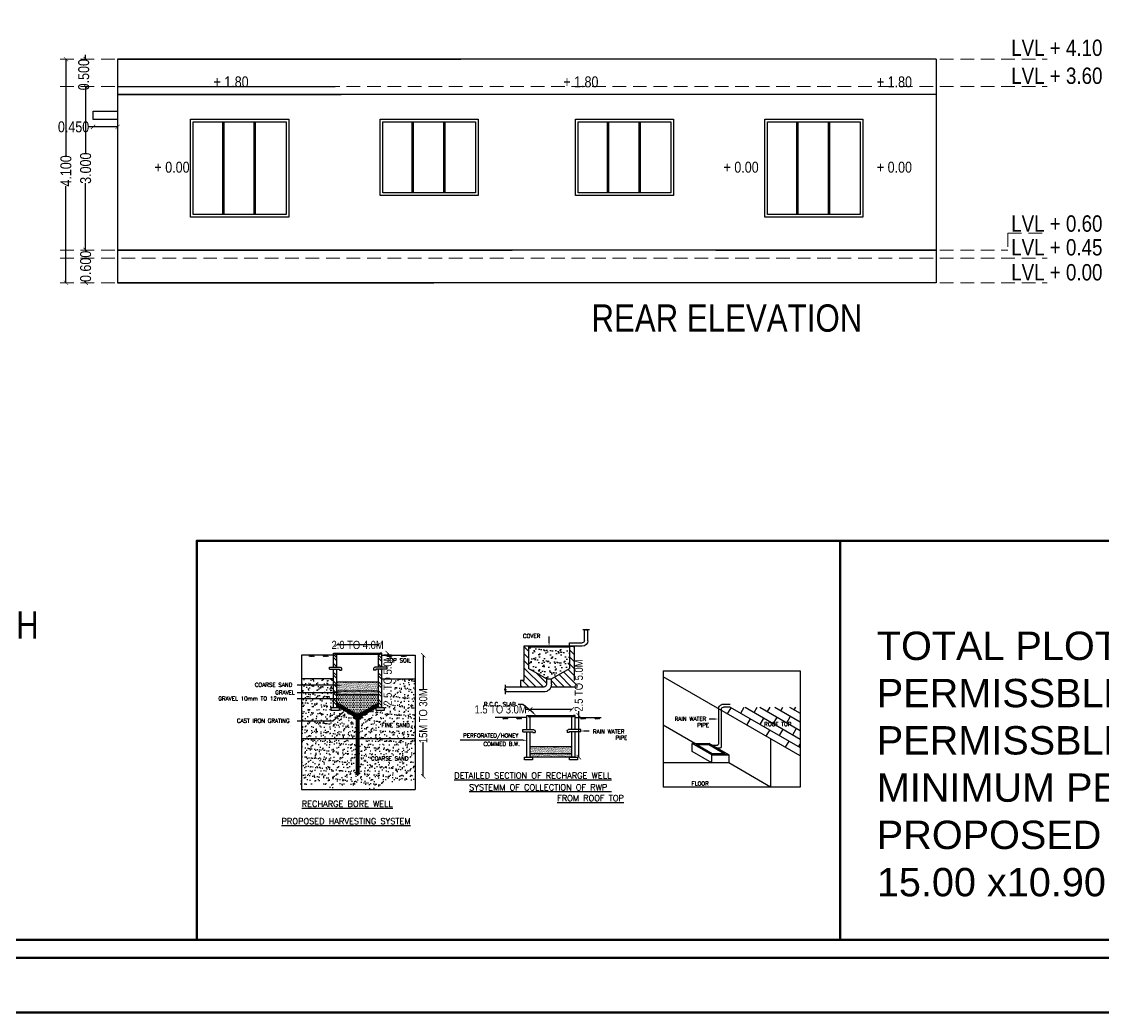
# Model space of a CAD drawing. Header units: metres. Extents: x 0 to 74, y 0 to 58.2.
# Drawn here: x 27.7 to 47.52, y 0 to 18.16 of the extents above; entities that cross this region are included whole.
import ezdxf

# ---------------------------------------------------------------- set-up
doc = ezdxf.new("R2010")
doc.units = ezdxf.units.M
doc.header["$MEASUREMENT"] = 0
doc.linetypes.add('DASHED2', pattern=[0.375, 0.25, -0.125])
doc.layers.get('0').update_dxf_attribs({"lineweight": 30})
doc.layers.add('AP_MARKING', color=7, linetype='Continuous', plot=False)
for name, color, linetype, lineweight in [('AREA', 7, 'Continuous', 25), ('AUTOPLAN', 6, 'Continuous', 25), ('BUILDING', 7, 'Continuous', 53), ('FLOOR-GROUND', 7, 'Continuous', 50), ('STAIR', 7, 'Continuous', 70), ('WALL', 7, 'Continuous', 13)]:
    doc.layers.add(name, color=color, linetype=linetype, lineweight=lineweight)
doc.styles.add('2MM', font='romans.shx', dxfattribs={"height": 576})
doc.styles.add('3MM', font='romans.shx', dxfattribs={"height": 864})
doc.styles.add('NOTES', font='arial.ttf')
doc.styles.get("Standard").update_dxf_attribs({"font": 'ARIALN.TTF'})
doc.dimstyles.get("Standard").update_dxf_attribs({"dimtxt": 0.18, "dimasz": 0.18, "dimexe": 0.18, "dimexo": 0.0625, "dimgap": 0.09, "dimtad": 0, "dimtih": 1, "dimtoh": 1, "dimdec": 4, "dimzin": 0, "dimdsep": 46, "dimtxsty": 'Standard', "dimcen": 0.09, "dimadec": 0, "dimazin": 0, "dimtfac": 1, "dimtdec": 4, "dimtofl": 0, "dimtmove": 0, "dimatfit": 3, "dimfxl": 1, "dimtolj": 1, "dimtzin": 0, "dimarcsym": 0})

# ---------------------------------------------------------------- blocks, each defined once
blk = doc.blocks.new('_ArchTick')
at = {"color": 0, "linetype": 'ByBlock', "const_width": 0.15}
blk.add_lwpolyline([(-0.5, -0.5), (0.5, 0.5)], dxfattribs=at)
blk = doc.blocks.new('*D21')
at = {"layer": 'AREA', "lineweight": -2, "transparency": 16777216}
for p, q in [((29.006, 16.232), (28.926, 16.232)), ((29.456, 16.232), (29.006, 16.232))]:
    blk.add_line(p, q, dxfattribs=at)
at = {"layer": 'DEFPOINTS', "color": 0, "lineweight": 50, "transparency": 16777216}
for p in [(29.006, 16.37), (29.456, 16.37), (29.006, 16.232)]:
    blk.add_point(p, dxfattribs=at)
at = {"layer": 'AREA', "lineweight": -2, "transparency": 16777216, "xscale": 0.08, "yscale": 0.08, "zscale": 0.08, "rotation": 180}
blk.add_blockref('_ArchTick', (29.006, 16.232), dxfattribs=at)
at = {"layer": 'AREA', "lineweight": -2, "transparency": 16777216, "xscale": 0.08, "yscale": 0.08, "zscale": 0.08}
blk.add_blockref('_ArchTick', (29.456, 16.232), dxfattribs=at)
at = {"layer": 'AREA', "color": 0, "transparency": 16777216, "insert": (28.649, 16.232), "char_height": 0.2, "attachment_point": 5}
blk.add_mtext('\\A1;0.450', dxfattribs=at)
blk = doc.blocks.new('*D38')
at = {"layer": 'AREA', "lineweight": -2, "transparency": 16777216}
for p, q in [((28.871, 13.975), (28.871, 13.951)), ((28.871, 13.375), (28.871, 13.398))]:
    blk.add_line(p, q, dxfattribs=at)
at = {"layer": 'DEFPOINTS', "color": 0, "lineweight": 50, "transparency": 16777216}
for p in [(28.871, 13.975), (29.456, 13.975), (29.456, 13.375)]:
    blk.add_point(p, dxfattribs=at)
at = {"layer": 'AREA', "lineweight": -2, "transparency": 16777216, "xscale": 0.08, "yscale": 0.08, "zscale": 0.08}
for p, rotation in [((28.871, 13.975), 90), ((28.871, 13.375), 270)]:
    blk.add_blockref('_ArchTick', p, dxfattribs=dict(at, rotation=rotation))
at = {"layer": 'AREA', "color": 0, "transparency": 16777216, "insert": (28.871, 13.675), "char_height": 0.2, "attachment_point": 5, "rotation": 90}
blk.add_mtext('\\A1;0.600', dxfattribs=at)
blk = doc.blocks.new('*D39')
at = {"layer": 'AREA', "lineweight": -2, "transparency": 16777216}
for p, q in [((28.871, 16.975), (28.871, 15.751)), ((28.871, 13.975), (28.871, 15.198))]:
    blk.add_line(p, q, dxfattribs=at)
at = {"layer": 'DEFPOINTS', "color": 0, "lineweight": 50, "transparency": 16777216}
for p in [(28.871, 16.975), (29.456, 16.975), (29.456, 13.975)]:
    blk.add_point(p, dxfattribs=at)
at = {"layer": 'AREA', "lineweight": -2, "transparency": 16777216, "xscale": 0.08, "yscale": 0.08, "zscale": 0.08}
for p, rotation in [((28.871, 16.975), 90), ((28.871, 13.975), 270)]:
    blk.add_blockref('_ArchTick', p, dxfattribs=dict(at, rotation=rotation))
at = {"layer": 'AREA', "color": 0, "transparency": 16777216, "insert": (28.871, 15.475), "char_height": 0.2, "attachment_point": 5, "rotation": 90}
blk.add_mtext('\\A1;3.000', dxfattribs=at)
blk = doc.blocks.new('*D40')
at = {"layer": 'AREA', "lineweight": -2, "transparency": 16777216}
for p, q in [((28.871, 17.475), (28.871, 17.555)), ((28.871, 16.975), (28.871, 16.895))]:
    blk.add_line(p, q, dxfattribs=at)
at = {"layer": 'DEFPOINTS', "color": 0, "lineweight": 50, "transparency": 16777216}
for p in [(28.871, 17.475), (29.456, 17.475), (29.456, 16.975)]:
    blk.add_point(p, dxfattribs=at)
at = {"layer": 'AREA', "lineweight": -2, "transparency": 16777216, "xscale": 0.08, "yscale": 0.08, "zscale": 0.08}
for p, rotation in [((28.871, 17.475), 270), ((28.871, 16.975), 90)]:
    blk.add_blockref('_ArchTick', p, dxfattribs=dict(at, rotation=rotation))
at = {"layer": 'AREA', "color": 0, "transparency": 16777216, "insert": (28.836, 17.189), "char_height": 0.2, "attachment_point": 5, "rotation": 90}
blk.add_mtext('\\A1;0.500', dxfattribs=at)
blk = doc.blocks.new('*D37')
at = {"layer": 'AREA', "lineweight": -2, "transparency": 16777216}
for p, q in [((28.51, 17.475), (28.51, 15.704)), ((28.51, 13.375), (28.51, 15.145))]:
    blk.add_line(p, q, dxfattribs=at)
at = {"layer": 'DEFPOINTS', "color": 0, "lineweight": 50, "transparency": 16777216}
for p in [(29.456, 17.475), (28.51, 13.375), (29.456, 13.375)]:
    blk.add_point(p, dxfattribs=at)
at = {"layer": 'AREA', "lineweight": -2, "transparency": 16777216, "xscale": 0.08, "yscale": 0.08, "zscale": 0.08}
for p, rotation in [((28.51, 17.475), 90), ((28.51, 13.375), 270)]:
    blk.add_blockref('_ArchTick', p, dxfattribs=dict(at, rotation=rotation))
at = {"layer": 'AREA', "color": 0, "transparency": 16777216, "insert": (28.51, 15.425), "char_height": 0.2, "attachment_point": 5, "rotation": 90}
blk.add_mtext('\\A1;4.100', dxfattribs=at)
blk = doc.blocks.new('*D41')
at = {"layer": 'AREA', "color": 0, "lineweight": -2, "transparency": 16777216}
for p, q in [((37.018, 5.554), (36.938, 5.554)), ((37.783, 5.554), (37.018, 5.554))]:
    blk.add_line(p, q, dxfattribs=at)
at = {"layer": 'DEFPOINTS', "color": 0, "lineweight": 50, "transparency": 16777216}
for p in [(37.018, 5.554), (37.018, 5.3), (37.783, 5.3)]:
    blk.add_point(p, dxfattribs=at)
at = {"layer": 'AREA', "color": 0, "lineweight": -2, "transparency": 16777216, "xscale": 0.08, "yscale": 0.08, "zscale": 0.08, "rotation": 180}
blk.add_blockref('_ArchTick', (37.018, 5.554), dxfattribs=at)
at = {"layer": 'AREA', "color": 0, "lineweight": -2, "transparency": 16777216, "xscale": 0.08, "yscale": 0.08, "zscale": 0.08}
blk.add_blockref('_ArchTick', (37.783, 5.554), dxfattribs=at)
at = {"layer": 'AREA', "color": 0, "transparency": 16777216, "insert": (36.476, 5.554), "char_height": 0.15, "attachment_point": 5}
blk.add_mtext('\\A1;1.5 TO 3.0M', dxfattribs=at)
blk = doc.blocks.new('*D42')
at = {"layer": 'AREA', "color": 0, "lineweight": -2, "transparency": 16777216}
for p, q in [((37.909, 5.442), (37.909, 5.522)), ((37.909, 4.678), (37.909, 5.442))]:
    blk.add_line(p, q, dxfattribs=at)
at = {"layer": 'DEFPOINTS', "color": 0, "lineweight": 50, "transparency": 16777216}
for p in [(37.696, 5.442), (37.909, 5.442), (37.696, 4.678)]:
    blk.add_point(p, dxfattribs=at)
at = {"layer": 'AREA', "color": 0, "lineweight": -2, "transparency": 16777216, "xscale": 0.08, "yscale": 0.08, "zscale": 0.08}
for p, rotation in [((37.909, 5.442), 90), ((37.909, 4.678), 270)]:
    blk.add_blockref('_ArchTick', p, dxfattribs=dict(at, rotation=rotation))
at = {"layer": 'AREA', "color": 0, "transparency": 16777216, "insert": (37.909, 5.991), "char_height": 0.15, "attachment_point": 5, "rotation": 90}
blk.add_mtext('\\A1;2.5 TO 5.0M', dxfattribs=at)
blk = doc.blocks.new('*D43')
at = {"layer": 'AREA', "color": 0, "lineweight": -2, "transparency": 16777216}
for p, q in [((34.407, 6.586), (34.407, 6.568)), ((34.407, 5.613), (34.407, 5.63))]:
    blk.add_line(p, q, dxfattribs=at)
at = {"layer": 'DEFPOINTS', "color": 0, "lineweight": 50, "transparency": 16777216}
for p in [(34.156, 6.586), (34.407, 6.586), (34.156, 5.613)]:
    blk.add_point(p, dxfattribs=at)
at = {"layer": 'AREA', "color": 0, "lineweight": -2, "transparency": 16777216, "xscale": 0.08, "yscale": 0.08, "zscale": 0.08}
for p, rotation in [((34.407, 6.586), 90), ((34.407, 5.613), 270)]:
    blk.add_blockref('_ArchTick', p, dxfattribs=dict(at, rotation=rotation))
at = {"layer": 'AREA', "color": 0, "transparency": 16777216, "insert": (34.407, 6.099), "char_height": 0.15, "attachment_point": 5, "rotation": 90}
blk.add_mtext('\\A1;2.5 TO 5.0M', dxfattribs=at)
blk = doc.blocks.new('*D44')
at = {"layer": 'AREA', "color": 0, "lineweight": -2, "transparency": 16777216}
for p, q in [((35.057, 6.547), (35.057, 5.924)), ((35.057, 4.329), (35.057, 4.952))]:
    blk.add_line(p, q, dxfattribs=at)
at = {"layer": 'DEFPOINTS', "color": 0, "lineweight": 50, "transparency": 16777216}
for p in [(34.817, 6.547), (35.057, 6.547), (34.817, 4.329)]:
    blk.add_point(p, dxfattribs=at)
at = {"layer": 'AREA', "color": 0, "lineweight": -2, "transparency": 16777216, "xscale": 0.08, "yscale": 0.08, "zscale": 0.08}
for p, rotation in [((35.057, 6.547), 90), ((35.057, 4.329), 270)]:
    blk.add_blockref('_ArchTick', p, dxfattribs=dict(at, rotation=rotation))
at = {"layer": 'AREA', "color": 0, "transparency": 16777216, "insert": (35.057, 5.438), "char_height": 0.15, "attachment_point": 5, "rotation": 90}
blk.add_mtext('\\A1;15M TO 30M', dxfattribs=at)
blk = doc.blocks.new('*D45')
at = {"layer": 'AREA', "color": 0, "lineweight": -2, "transparency": 16777216}
blk.add_line((34.238, 6.735), (33.472, 6.735), dxfattribs=at)
at = {"layer": 'DEFPOINTS', "color": 0, "lineweight": 50, "transparency": 16777216}
for p in [(33.472, 6.735), (33.472, 6.491), (34.238, 6.491)]:
    blk.add_point(p, dxfattribs=at)
at = {"layer": 'AREA', "color": 0, "lineweight": -2, "transparency": 16777216, "xscale": 0.08, "yscale": 0.08, "zscale": 0.08, "rotation": 180}
blk.add_blockref('_ArchTick', (33.472, 6.735), dxfattribs=at)
at = {"layer": 'AREA', "color": 0, "lineweight": -2, "transparency": 16777216, "xscale": 0.08, "yscale": 0.08, "zscale": 0.08}
blk.add_blockref('_ArchTick', (34.238, 6.735), dxfattribs=at)
at = {"layer": 'AREA', "color": 0, "transparency": 16777216, "insert": (33.855, 6.735), "char_height": 0.15, "attachment_point": 5}
blk.add_mtext('\\A1;2.0 TO 4.0M', dxfattribs=at)

msp = doc.modelspace()

# ---------------------------------------------------------------- hatches: boundary and pattern name
at = {"layer": 'AREA'}
h = msp.add_hatch(dxfattribs=at)
h.set_pattern_fill('EARTH', color=256, scale=0.386266, angle=45, style=0)
h.set_pattern_definition([(135, (54.90484, -38.951869), (-2e-18, 0.0238141865), [0.016839173, -0.016839173]), (135, (54.909306, -38.947404), (-2e-18, 0.0238141865), [0.016839173, -0.016839173]), (135, (54.913771, -38.942939), (-2e-18, 0.0238141865), [0.016839173, -0.016839173]), (45, (54.913771, -38.939962), (0.0238141865, 4e-18), [0.016839173, -0.016839173]), (45, (54.909306, -38.935497), (0.0238141865, 4e-18), [0.016839173, -0.016839173]), (45, (54.90484, -38.931032), (0.0238141865, 4e-18), [0.016839173, -0.016839173])])
h.paths.add_polyline_path([(32.9724, 6.5469), (33.0609, 6.5469), (33.0609, 6.5238), (32.9724, 6.5238)])
h = msp.add_hatch(dxfattribs=at)
h.set_pattern_fill('EARTH', color=256, scale=0.386266, angle=45, style=0)
h.set_pattern_definition([(135, (55.157689, -38.951869), (-2e-18, 0.0238141865), [0.016839173, -0.016839173]), (135, (55.162154, -38.947404), (-2e-18, 0.0238141865), [0.016839173, -0.016839173]), (135, (55.166619, -38.942939), (-2e-18, 0.0238141865), [0.016839173, -0.016839173]), (45, (55.166619, -38.939962), (0.0238141865, 4e-18), [0.016839173, -0.016839173]), (45, (55.162154, -38.935497), (0.0238141865, 4e-18), [0.016839173, -0.016839173]), (45, (55.157689, -38.931032), (0.0238141865, 4e-18), [0.016839173, -0.016839173])])
h.paths.add_polyline_path([(33.2252, 6.5469), (33.3138, 6.5469), (33.3138, 6.5238), (33.2252, 6.5238)])
h = msp.add_hatch(dxfattribs=at)
h.set_pattern_fill('ANSI32', color=256, scale=1.755754, style=0)
h.set_pattern_definition([(135, (56.36821, -38.96633), (0.08118473, 0.08118473), []), (135, (56.31409, -38.96633), (0.08118473, 0.08118473), [])])
h.paths.add_polyline_path([(34.2376, 6.5597), (34.2669, 6.5597), (34.2669, 6.5852), (34.2963, 6.5852), (34.2963, 6.3273), (34.2376, 6.3273)])
h.paths.add_polyline_path([(34.2963, 5.5872), (34.2376, 5.5872), (34.2376, 6.289), (34.2963, 6.289)])
h.paths.add_polyline_path([(33.4135, 6.5852), (33.4428, 6.5852), (33.4428, 6.5597), (33.4722, 6.5597), (33.4722, 6.3273), (33.4135, 6.3273)])
h.paths.add_polyline_path([(33.4135, 6.289), (33.4722, 6.289), (33.4722, 5.5872), (33.4135, 5.5872)])
h = msp.add_hatch(dxfattribs=at)
h.set_pattern_fill('ANSI31', color=256, scale=0.731564, style=0)
h.set_pattern_definition([(135, (56.368212, -38.86387), (0.0112756565, 0.0112756565), [])])
h.paths.add_polyline_path([(33.4447, 6.5619), (33.4447, 6.5855), (34.2654, 6.5855), (34.2654, 6.5619)])
h = msp.add_hatch(dxfattribs=at)
h.set_pattern_fill('EARTH', color=256, scale=0.386266, angle=45, style=0)
h.set_pattern_definition([(135, (56.329534, -38.951869), (-2e-18, 0.0238141865), [0.016839173, -0.016839173]), (135, (56.333999, -38.947404), (-2e-18, 0.0238141865), [0.016839173, -0.016839173]), (135, (56.338464, -38.942939), (-2e-18, 0.0238141865), [0.016839173, -0.016839173]), (45, (56.338464, -38.939962), (0.0238141865, 4e-18), [0.016839173, -0.016839173]), (45, (56.333999, -38.935497), (0.0238141865, 4e-18), [0.016839173, -0.016839173]), (45, (56.329534, -38.931032), (0.0238141865, 4e-18), [0.016839173, -0.016839173])])
h.paths.add_polyline_path([(34.3971, 6.5469), (34.4856, 6.5469), (34.4856, 6.5238), (34.3971, 6.5238)])
h = msp.add_hatch(dxfattribs=at)
h.set_pattern_fill('EARTH', color=256, scale=0.386266, angle=45, style=0)
h.set_pattern_definition([(135, (56.587828, -38.951869), (-2e-18, 0.0238141865), [0.016839173, -0.016839173]), (135, (56.592293, -38.947404), (-2e-18, 0.0238141865), [0.016839173, -0.016839173]), (135, (56.596759, -38.942939), (-2e-18, 0.0238141865), [0.016839173, -0.016839173]), (45, (56.596759, -38.939962), (0.0238141865, 4e-18), [0.016839173, -0.016839173]), (45, (56.592293, -38.935497), (0.0238141865, 4e-18), [0.016839173, -0.016839173]), (45, (56.587828, -38.931032), (0.0238141865, 4e-18), [0.016839173, -0.016839173])])
h.paths.add_polyline_path([(34.6554, 6.5469), (34.7439, 6.5469), (34.7439, 6.5238), (34.6554, 6.5238)])
h = msp.add_hatch(dxfattribs=at)
h.set_pattern_fill('ANSI31', color=256, scale=0.731566, style=0)
h.set_pattern_definition([(135, (-158.98455, -371.73222), (0.064661917, 0.064661917), [])])
edge = h.paths.add_edge_path()
edge.add_line((37.7393, 6.7113), (37.8242, 6.7113))
edge.add_line((37.8242, 6.7113), (37.8242, 6.0838))
edge.add_line((37.8242, 6.0838), (37.8856, 6.0838))
edge.add_line((37.8856, 6.0838), (37.8856, 5.963))
edge.add_line((37.8856, 5.963), (37.397, 5.963))
edge.add_ellipse((37.2663, 6.0141), major_axis=(-0.1403, 0.0002), ratio=1, start_angle=158.7573, end_angle=180.08099)
edge.add_line((37.4066, 6.0141), (37.4066, 6.1138))
edge.add_line((37.4066, 6.1138), (37.4109, 6.1138))
edge.add_line((37.4109, 6.1138), (37.7393, 6.3033))
edge.add_line((37.7393, 6.3033), (37.7393, 6.7113))
edge = h.paths.add_edge_path()
edge.add_line((36.9044, 6.0838), (36.9044, 6.7113))
edge.add_line((36.9044, 6.7113), (36.9893, 6.7113))
edge.add_line((36.9893, 6.7113), (36.9893, 6.3033))
edge.add_line((36.9893, 6.3033), (37.3173, 6.114))
edge.add_line((37.3173, 6.114), (37.3173, 6.0141))
edge.add_ellipse((37.2663, 6.0141), major_axis=(0.051, 0), ratio=1, start_angle=269.96754, end_angle=359.96754, ccw=False)
edge.add_line((37.2663, 5.963), (36.8427, 5.963))
edge.add_line((36.8427, 5.963), (36.8427, 6.0838))
edge.add_line((36.8427, 6.0838), (36.9044, 6.0838))
h = msp.add_hatch(dxfattribs=at)
h.set_pattern_fill('AR-SAND', color=256, scale=0.438939, style=0)
h.set_pattern_definition([(142.5, (62.89073, -37.35246), (0.00482162, 0.14748236), [0, -0.11634338, 0, -0.13012088, 0, -0.12438025]), (172.5, (62.89073, -37.35246), (-0.1354617, 0.21601184), [0, -0.0627642, 0, -0.10486212, 0, -0.0401844]), (212.5, (62.98488, -37.35246), (-0.2383617, 0.00043315), [0, -0.03827085, 0, -0.13777505, 0, -0.17987298]), (222.5, (62.98488, -37.35246), (-0.230094, 0.0671788), [0, -0.01913542, 0, -0.0903192, 0, -0.1033313])])
h.paths.add_polyline_path([(36.9893, 6.3033), (36.9893, 6.6978), (37.7393, 6.6978), (37.7393, 6.3033), (37.4109, 6.1138), (37.3177, 6.1138)])
h = msp.add_hatch(dxfattribs=at)
h.set_pattern_fill('AR-SAND', color=256, scale=0.366515, style=0)
h.set_pattern_definition([(142.5, (49.65928, -24.82746), (0.00402606, 0.12314808), [0, -0.09714696, 0, -0.1086512, 0, -0.10385777]), (172.5, (49.65928, -24.82746), (-0.1131108, 0.18037034), [0, -0.05240823, 0, -0.0875601, 0, -0.03355405]), (212.5, (49.73789, -24.82746), (-0.1990325, 0.0003617), [0, -0.03195624, 0, -0.11504245, 0, -0.15019432]), (222.5, (49.73789, -24.82746), (-0.192129, 0.0560944), [0, -0.01597812, 0, -0.07541672, 0, -0.08628184])])
h.paths.add_polyline_path([(33.8804, 5.392), (33.9314, 5.392), (33.9314, 5.436), (34.1934, 5.5872), (34.1934, 5.5359), (34.3405, 5.5359), (34.3405, 5.5872), (34.2963, 5.5872), (34.2963, 6.1171), (34.911, 6.1171), (34.911, 5.0211), (33.8804, 5.0211)])
edge = h.paths.add_edge_path()
edge.add_line((33.8804, 5.0211), (34.911, 5.0211))
edge.add_line((34.911, 5.0211), (34.911, 4.2634))
edge.add_line((34.911, 4.2634), (34.4066, 4.2163))
edge.add_line((34.4066, 4.2163), (34.1212, 4.0936))
edge.add_line((34.1212, 4.0936), (34.0725, 4.0947))
edge.add_line((34.0725, 4.0947), (33.9042, 4.2238))
edge.add_line((33.9042, 4.2238), (33.7446, 4.1432))
edge.add_line((33.7446, 4.1432), (33.683, 4.1466))
edge.add_line((33.683, 4.1466), (33.5211, 4.1726))
edge.add_line((33.5211, 4.1726), (33.3978, 4.1085))
edge.add_line((33.3978, 4.1085), (33.2858, 4.1473))
edge.add_line((33.2858, 4.1473), (33.184, 4.2094))
edge.add_line((33.184, 4.2094), (32.7968, 4.1526))
edge.add_line((32.7968, 4.1526), (32.8277, 4.2902))
edge.add_line((32.8277, 4.2902), (32.8277, 5.0211))
edge.add_line((32.8277, 5.0211), (33.8294, 5.0211))
edge.add_line((33.8294, 5.0211), (33.8294, 4.3662))
edge.add_ellipse((33.8549, 4.3937), major_axis=(-0.0375, 0), ratio=1, start_angle=47.14019, end_angle=132.85981)
edge.add_line((33.8804, 4.3662), (33.8804, 5.0211))
h.paths.add_polyline_path([(32.8277, 5.745), (33.4135, 5.745), (33.4135, 5.5872), (33.3693, 5.5872), (33.3693, 5.5359), (33.5164, 5.5359), (33.5164, 5.5872), (33.7783, 5.436), (33.7783, 5.392), (33.8294, 5.392), (33.8294, 5.0211), (32.8277, 5.0211)])
h.paths.add_polyline_path([(32.8277, 5.8641), (33.4135, 5.8641), (33.4135, 5.745), (32.8277, 5.745)])
h.paths.add_polyline_path([(32.8277, 5.9723), (33.4135, 5.9723), (33.4135, 5.8641), (32.8277, 5.8641)])
h.paths.add_polyline_path([(32.8277, 6.1171), (33.4135, 6.1171), (33.4135, 5.9723), (32.8277, 5.9723)])
h.paths.add_polyline_path([(34.4981, 5.805), (34.4981, 6.3932), (34.3879, 6.3932), (34.3879, 5.805)], flags=9)
h = msp.add_hatch(dxfattribs=at)
h.set_pattern_fill('AR-SAND', color=256, scale=0.073156, style=0)
h.set_pattern_definition([(142.5, (56.368212, -38.966329), (0.000803603, 0.024580393), [0, -0.0193905626, 0, -0.0216868134, 0, -0.020730042]), (172.5, (56.36821, -38.96633), (-0.022576951, 0.036001974), [0, -0.010460698, 0, -0.01747702, 0, -0.006697398]), (212.5, (56.383903, -38.96633), (-0.039726949, 7.2192e-05), [0, -0.0063784745, 0, -0.022962508, 0, -0.02997883]), (222.5, (56.383903, -38.96633), (-0.038349004, 0.011196462), [0, -0.003189237, 0, -0.0150532, 0, -0.017221881])])
h.paths.add_polyline_path([(33.4722, 5.8853), (33.4722, 6.0519), (34.2376, 6.0519), (34.2376, 5.8853)])
h.paths.add_polyline_path([(33.4722, 5.8214), (33.4722, 5.8853), (34.2376, 5.8853), (34.2376, 5.8214)])
h = msp.add_hatch(dxfattribs=at)
h.set_pattern_fill('DOTS', color=256, scale=0.512096, style=0)
h.set_pattern_definition([(180, (-165.793428, -372.206755), (-0.016003008, 0.032006016), [0, -0.032006016])])
h.paths.add_polyline_path([(33.4722, 5.6717), (33.4722, 5.8214), (34.2376, 5.8214), (34.2376, 5.6717), (33.8804, 5.4654), (33.8294, 5.4654)])
h = msp.add_hatch(dxfattribs=at)
h.set_pattern_fill('DOTS', color=256, scale=1.755754, style=0)
h.set_pattern_definition([(180, (56.368212, -38.966329), (-0.009567712, 0.0191354236), [0, -0.0191354236])])
h.paths.add_polyline_path([(33.8804, 5.392), (33.8804, 5.4654), (34.2376, 5.6717), (34.2376, 5.6128), (33.9314, 5.436), (33.9314, 5.392)])
h.paths.add_polyline_path([(33.8294, 5.4654), (33.8294, 5.392), (33.7783, 5.392), (33.7783, 5.436), (33.4722, 5.6128), (33.4722, 5.6717)])
edge = h.paths.add_edge_path()
edge.add_line((33.8294, 4.3662), (33.8294, 5.4654))
edge.add_line((33.8294, 5.4654), (33.8804, 5.4654))
edge.add_line((33.8804, 5.4654), (33.8804, 4.3662))
edge.add_ellipse((33.8549, 4.3937), major_axis=(0.0375, 0), ratio=1, start_angle=227.14019, end_angle=312.85981, ccw=False)
h = msp.add_hatch(dxfattribs=at)
h.set_pattern_fill('AR-BRSTD', color=256, scale=0.292626, angle=30, style=0)
h.set_pattern_definition([(150, (70.2916, -40.72877), (0.06804557, 0.11785838), []), (60, (70.2916, -40.72877), (0.24481104, 0.0158028), [0.1360911, -0.1360911])])
h.paths.add_polyline_path([(40.4223, 5.5946), (41.9668, 5.5946), (41.9668, 4.7029)])
h = msp.add_hatch(dxfattribs=at)
h.set_pattern_fill('EARTH', color=256, scale=0.386266, angle=45, style=0)
h.set_pattern_definition([(135, (58.450692, -40.095174), (-2e-18, 0.0238141865), [0.016839173, -0.016839173]), (135, (58.455157, -40.090709), (-2e-18, 0.0238141865), [0.016839173, -0.016839173]), (135, (58.459622, -40.086244), (-2e-18, 0.0238141865), [0.016839173, -0.016839173]), (45, (58.459622, -40.083267), (0.0238141865, 4e-18), [0.016839173, -0.016839173]), (45, (58.455157, -40.078802), (0.0238141865, 4e-18), [0.016839173, -0.016839173]), (45, (58.450692, -40.074337), (0.0238141865, 4e-18), [0.016839173, -0.016839173])])
h.paths.add_polyline_path([(36.5182, 5.4036), (36.6068, 5.4036), (36.6068, 5.3805), (36.5182, 5.3805)])
h = msp.add_hatch(dxfattribs=at)
h.set_pattern_fill('EARTH', color=256, scale=0.386266, angle=45, style=0)
h.set_pattern_definition([(135, (58.70354, -40.095174), (-2e-18, 0.0238141865), [0.016839173, -0.016839173]), (135, (58.708005, -40.090709), (-2e-18, 0.0238141865), [0.016839173, -0.016839173]), (135, (58.71247, -40.086244), (-2e-18, 0.0238141865), [0.016839173, -0.016839173]), (45, (58.71247, -40.083267), (0.0238141865, 4e-18), [0.016839173, -0.016839173]), (45, (58.708005, -40.078802), (0.0238141865, 4e-18), [0.016839173, -0.016839173]), (45, (58.70354, -40.074337), (0.0238141865, 4e-18), [0.016839173, -0.016839173])])
h.paths.add_polyline_path([(36.7711, 5.4036), (36.8596, 5.4036), (36.8596, 5.3805), (36.7711, 5.3805)])
h = msp.add_hatch(dxfattribs=at)
h.set_pattern_fill('ANSI31', color=256, scale=0.731564, style=0)
h.set_pattern_definition([(135, (59.914063, -40.007175), (0.0112756565, 0.0112756565), [])])
h.paths.add_polyline_path([(36.9906, 5.4186), (36.9906, 5.4422), (37.8113, 5.4422), (37.8113, 5.4186)])
h = msp.add_hatch(dxfattribs=at)
h.set_pattern_fill('EARTH', color=256, scale=0.386266, angle=45, style=0)
h.set_pattern_definition([(135, (59.875385, -40.095174), (-2e-18, 0.0238141865), [0.016839173, -0.016839173]), (135, (59.87985, -40.090709), (-2e-18, 0.0238141865), [0.016839173, -0.016839173]), (135, (59.884315, -40.086244), (-2e-18, 0.0238141865), [0.016839173, -0.016839173]), (45, (59.884315, -40.083267), (0.0238141865, 4e-18), [0.016839173, -0.016839173]), (45, (59.87985, -40.078802), (0.0238141865, 4e-18), [0.016839173, -0.016839173]), (45, (59.875385, -40.074337), (0.0238141865, 4e-18), [0.016839173, -0.016839173])])
h.paths.add_polyline_path([(37.9429, 5.4036), (38.0315, 5.4036), (38.0315, 5.3805), (37.9429, 5.3805)])
h = msp.add_hatch(dxfattribs=at)
h.set_pattern_fill('EARTH', color=256, scale=0.386266, angle=45, style=0)
h.set_pattern_definition([(135, (60.13368, -40.095174), (-2e-18, 0.0238141865), [0.016839173, -0.016839173]), (135, (60.138145, -40.090709), (-2e-18, 0.0238141865), [0.016839173, -0.016839173]), (135, (60.14261, -40.086244), (-2e-18, 0.0238141865), [0.016839173, -0.016839173]), (45, (60.14261, -40.083267), (0.0238141865, 4e-18), [0.016839173, -0.016839173]), (45, (60.138145, -40.078802), (0.0238141865, 4e-18), [0.016839173, -0.016839173]), (45, (60.13368, -40.074337), (0.0238141865, 4e-18), [0.016839173, -0.016839173])])
h.paths.add_polyline_path([(38.2012, 5.4036), (38.2898, 5.4036), (38.2898, 5.3805), (38.2012, 5.3805)])
h = msp.add_hatch(dxfattribs=at)
h.set_pattern_fill('AR-SAND', color=256, scale=0.073156, style=0)
h.set_pattern_definition([(142.5, (62.890731, -40.109634), (0.000803603, 0.024580393), [0, -0.0193905626, 0, -0.0216868134, 0, -0.020730042]), (172.5, (62.89073, -40.109634), (-0.022576951, 0.036001974), [0, -0.010460698, 0, -0.01747702, 0, -0.006697398]), (212.5, (62.906422, -40.109634), (-0.039726949, 7.2192e-05), [0, -0.0063784745, 0, -0.022962508, 0, -0.02997883]), (222.5, (62.906422, -40.109634), (-0.038349004, 0.011196462), [0, -0.003189237, 0, -0.0150532, 0, -0.017221881])])
h.paths.add_polyline_path([(37.018, 4.742), (37.018, 4.8661), (37.7834, 4.8661), (37.7834, 4.742)])
h.paths.add_polyline_path([(37.018, 4.6781), (37.018, 4.742), (37.7834, 4.742), (37.7834, 4.6781)])

# ---------------------------------------------------------------- linework, layer by layer
for p, q in [((44.456, 17.4747), (29.456, 17.4747)), ((29.456, 17.4747), (29.456, 13.3747)), ((44.456, 17.4747), (44.456, 13.3747)), ((44.456, 16.8247), (29.456, 16.8247)), ((29.006, 16.3698), (29.006, 16.5198)), ((29.006, 16.5198), (29.456, 16.5198)), ((29.456, 16.3698), (29.006, 16.3698)), ((44.456, 13.9747), (29.456, 13.9747)), ((44.456, 13.3747), (29.456, 13.3747))]:
    msp.add_line(p, q)
at = {"layer": 'AP_MARKING', "color": 30}
msp.add_lwpolyline([(29.456, 16.9747), (33.4462, 16.9747)], dxfattribs=at)
at = {"layer": 'AP_MARKING', "color": 20}
msp.add_lwpolyline([(29.456, 16.8247), (33.5539, 16.8247)], dxfattribs=at)
at = {"layer": 'AP_MARKING', "color": 40}
msp.add_lwpolyline([(29.456, 13.9747), (36.6851, 13.9747)], dxfattribs=at)
at = {"layer": 'AP_MARKING', "color": 50}
msp.add_lwpolyline([(29.456, 13.3747), (35.2494, 13.3747)], dxfattribs=at)
at = {"layer": 'AREA'}
for p, q in [((31.3774, 16.3247), (31.3774, 14.6247)), ((31.4024, 16.3247), (31.4024, 14.6247)), ((31.9551, 16.3247), (31.9551, 14.6247)), ((31.9801, 16.3247), (31.9801, 14.6247)), ((34.8492, 16.3247), (34.8492, 15.0247)), ((34.8742, 16.3247), (34.8742, 15.0247)), ((35.4269, 16.3247), (35.4269, 15.0247)), ((35.4519, 16.3247), (35.4519, 15.0247)), ((38.4292, 16.3247), (38.4292, 15.0247)), ((38.4542, 16.3247), (38.4542, 15.0247)), ((39.0069, 16.3247), (39.0069, 15.0247)), ((39.0319, 16.3247), (39.0319, 15.0247)), ((39.646, 16.3747), (39.646, 14.9747)), ((41.9011, 16.3247), (41.9011, 14.6247)), ((41.9261, 16.3247), (41.9261, 14.6247)), ((42.4788, 16.3247), (42.4788, 14.6247)), ((42.5038, 16.3247), (42.5038, 14.6247)), ((40.421, 13.9747), (44.456, 13.9747)), ((38.0384, 7.0123), (37.9842, 7.0123)), ((38.0113, 6.8134), (38.0113, 7.0123)), ((38.0441, 6.9976), (38.0384, 7.0123)), ((38.0474, 7.0245), (38.0441, 6.9976)), ((38.0539, 7.0123), (38.0474, 7.0245)), ((38.1038, 7.0123), (38.0539, 7.0123)), ((38.0751, 6.8134), (38.0751, 7.0123)), ((37.3643, 6.7848), (37.3643, 6.8912)), ((37.7393, 6.7751), (37.973, 6.7751)), ((37.7393, 6.7113), (37.7393, 6.7751)), ((33.4135, 6.5469), (32.8277, 6.5469)), ((32.8277, 6.5469), (32.8277, 4.0879)), ((33.4135, 6.5852), (33.4428, 6.5852)), ((33.4135, 6.3273), (33.4135, 6.5852)), ((33.4428, 6.5852), (33.4428, 6.5597)), ((33.4428, 6.5597), (33.4722, 6.5597)), ((33.4447, 6.5855), (34.2654, 6.5855)), ((33.4447, 6.5619), (33.4447, 6.5855)), ((34.2654, 6.5619), (33.4447, 6.5619)), ((33.4722, 6.3273), (33.4722, 6.5597)), ((34.2669, 6.5597), (34.2376, 6.5597)), ((34.2376, 6.3273), (34.2376, 6.5597)), ((34.2654, 6.5855), (34.2654, 6.5619)), ((34.2669, 6.5852), (34.2669, 6.5597)), ((34.2963, 6.5852), (34.2669, 6.5852)), ((34.2963, 6.3273), (34.2963, 6.5852)), ((34.2963, 6.5469), (34.911, 6.5469)), ((34.911, 6.5469), (34.911, 4.0879)), ((36.9044, 6.7113), (36.9044, 6.0838)), ((36.9893, 6.7113), (36.9044, 6.7113)), ((36.9893, 6.7113), (36.9893, 6.3033)), ((37.7393, 6.7113), (36.9893, 6.7113)), ((37.7393, 6.6978), (36.9893, 6.6978)), ((37.7393, 6.7113), (37.7393, 6.3033)), ((37.973, 6.7113), (37.7393, 6.7113)), ((37.7393, 6.7113), (37.8242, 6.7113)), ((37.8242, 6.7113), (37.8242, 6.0838)), ((33.3407, 6.3273), (33.5356, 6.3273)), ((33.3407, 6.289), (33.3407, 6.3273)), ((33.3407, 6.289), (33.5229, 6.289)), ((33.4135, 5.5872), (33.4135, 6.289)), ((33.4722, 5.5872), (33.4722, 6.289)), ((33.5229, 6.289), (33.5229, 6.2723)), ((33.5229, 6.2723), (33.5611, 6.2723)), ((33.5611, 6.3018), (33.5611, 6.2723)), ((34.1486, 6.3018), (34.1486, 6.2723)), ((34.1869, 6.2723), (34.1486, 6.2723)), ((34.3984, 6.3273), (34.1741, 6.3273)), ((34.3984, 6.289), (34.1869, 6.289)), ((34.1869, 6.289), (34.1869, 6.2723)), ((34.2376, 5.5872), (34.2376, 6.289)), ((34.2963, 5.5872), (34.2963, 6.289)), ((34.3984, 6.289), (34.3984, 6.3273)), ((37.3177, 6.1138), (36.9893, 6.3033)), ((37.4109, 6.1138), (37.7393, 6.3033)), ((39.4548, 6.2617), (39.4548, 4.1298)), ((39.4548, 6.2617), (41.9668, 6.2617)), ((41.9668, 4.7029), (39.4548, 6.1532)), ((41.9668, 6.2617), (41.9668, 4.1298)), ((33.4921, 5.9966), (32.7456, 5.9966)), ((33.4135, 6.1171), (32.8277, 6.1171)), ((34.2376, 6.0519), (33.4722, 6.0519)), ((34.2963, 6.1171), (34.911, 6.1171)), ((36.5605, 6.0037), (36.5605, 5.927)), ((37.2663, 5.963), (36.5605, 5.963)), ((36.8427, 6.0838), (36.8427, 5.963)), ((36.9044, 6.0838), (36.8427, 6.0838)), ((37.3173, 6.1138), (37.3173, 6.0141)), ((37.3173, 6.1138), (37.4109, 6.1138)), ((37.8856, 5.963), (37.397, 5.963)), ((37.4066, 6.0141), (37.4066, 6.1138)), ((33.4991, 5.856), (32.7456, 5.856)), ((34.2376, 5.8853), (33.4722, 5.8853)), ((34.2376, 5.8214), (33.4722, 5.8214)), ((36.5605, 5.927), (36.5431, 5.9177)), ((36.5431, 5.9177), (36.5814, 5.913)), ((36.5814, 5.913), (36.5605, 5.9049)), ((36.5605, 5.9049), (36.5605, 5.8328)), ((37.2663, 5.8737), (36.5605, 5.8737)), ((33.4981, 5.745), (32.7456, 5.745)), ((33.3693, 5.5872), (33.5164, 5.5872)), ((33.3693, 5.5359), (33.3693, 5.5872)), ((33.8294, 5.4654), (33.4722, 5.6717)), ((33.7783, 5.436), (33.4722, 5.6128)), ((33.5164, 5.5872), (33.5164, 5.5359)), ((33.8804, 5.4654), (34.2376, 5.6717)), ((33.9314, 5.436), (34.2376, 5.6128)), ((34.1934, 5.5872), (34.3405, 5.5872)), ((34.1934, 5.5359), (34.1934, 5.5872)), ((34.2963, 5.5872), (34.2376, 5.5872)), ((34.3405, 5.5872), (34.3405, 5.5359)), ((36.8831, 5.6444), (36.7995, 5.6444)), ((37.072, 5.4889), (36.8831, 5.6444)), ((40.4689, 5.5717), (40.4689, 4.9206)), ((40.5202, 5.5564), (40.5202, 4.8694)), ((40.683, 5.6429), (40.5308, 5.6429)), ((40.683, 5.5946), (40.5584, 5.5946)), ((33.5164, 5.5359), (33.3693, 5.5359)), ((33.5803, 5.494), (33.404, 5.3383)), ((33.7783, 5.436), (33.7783, 5.392)), ((33.7783, 5.392), (33.8294, 5.392)), ((33.8804, 5.4654), (33.8294, 5.4654)), ((33.8294, 5.4654), (33.8294, 5.392)), ((33.8294, 5.4654), (33.8294, 4.3662)), ((33.8804, 5.4654), (33.8804, 5.392)), ((33.8804, 5.4654), (33.8804, 4.3662)), ((33.9314, 5.392), (33.8804, 5.392)), ((33.9314, 5.436), (33.9314, 5.392)), ((34.3405, 5.5359), (34.1934, 5.5359)), ((36.9593, 5.4036), (36.3735, 5.4036)), ((36.9593, 5.184), (36.9593, 5.4419)), ((36.9593, 5.4419), (36.9887, 5.4419)), ((36.9887, 5.4419), (36.9887, 5.4164)), ((36.9887, 5.4164), (37.018, 5.4164)), ((36.9906, 5.4422), (37.8113, 5.4422)), ((36.9906, 5.4186), (36.9906, 5.4422)), ((37.8113, 5.4186), (36.9906, 5.4186)), ((37.018, 5.184), (37.018, 5.4164)), ((37.8128, 5.4164), (37.7834, 5.4164)), ((37.7834, 5.184), (37.7834, 5.4164)), ((37.8113, 5.4422), (37.8113, 5.4186)), ((37.8128, 5.4419), (37.8128, 5.4164)), ((37.8421, 5.4419), (37.8128, 5.4419)), ((37.8421, 5.184), (37.8421, 5.4419)), ((37.8421, 5.4036), (38.3204, 5.4036)), ((40.3954, 5.3771), (40.2979, 5.3771)), ((33.404, 5.3383), (32.7456, 5.3383)), ((36.8865, 5.1457), (36.8865, 5.184)), ((36.8865, 5.184), (37.0815, 5.184)), ((37.107, 5.1585), (37.107, 5.129)), ((37.6945, 5.1585), (37.6945, 5.129)), ((37.9442, 5.184), (37.72, 5.184)), ((37.9442, 5.1457), (37.9442, 5.184)), ((38.0177, 5.1581), (38.0993, 5.1581)), ((40.0385, 4.9304), (39.4548, 5.2674)), ((32.8277, 5.0211), (33.8294, 5.0211)), ((33.8804, 5.0211), (34.911, 5.0211)), ((36.8859, 4.9886), (35.7354, 4.9912)), ((36.8865, 5.1457), (37.0687, 5.1457)), ((36.9593, 4.6781), (36.9593, 5.1457)), ((37.018, 4.6781), (37.018, 5.1457)), ((37.0687, 5.1457), (37.0687, 5.129)), ((37.0687, 5.129), (37.107, 5.129)), ((37.7328, 5.129), (37.6945, 5.129)), ((37.9442, 5.1457), (37.7328, 5.1457)), ((37.7328, 5.1457), (37.7328, 5.129)), ((37.7834, 4.6781), (37.7834, 5.1457)), ((37.8421, 4.6781), (37.8421, 5.1457)), ((41.4251, 5.0157), (41.4251, 4.1298)), ((37.7834, 4.8661), (37.018, 4.8661)), ((40.3481, 4.7216), (39.9866, 4.9304)), ((39.9866, 4.7805), (39.9866, 4.9304)), ((39.9866, 4.9304), (40.2981, 4.9304)), ((40.3481, 4.7216), (39.9866, 4.9304)), ((39.9866, 4.9304), (40.2981, 4.9304)), ((40.3481, 4.5718), (39.9866, 4.7805)), ((40.3532, 4.7407), (40.0576, 4.9113)), ((40.0576, 4.9113), (40.293, 4.9113)), ((40.293, 4.9113), (40.5886, 4.7407)), ((40.2981, 4.9304), (40.6597, 4.7216)), ((40.6597, 4.7216), (40.2981, 4.9304)), ((40.4434, 4.8951), (40.3592, 4.8951)), ((40.4947, 4.8439), (40.4479, 4.8439)), ((36.9151, 4.6781), (37.0623, 4.6781)), ((36.9151, 4.6268), (36.9151, 4.6781)), ((37.0623, 4.6268), (36.9151, 4.6268)), ((37.7834, 4.742), (37.018, 4.742)), ((37.7834, 4.6781), (37.018, 4.6781)), ((37.0623, 4.6781), (37.0623, 4.6268)), ((37.7392, 4.6781), (37.8864, 4.6781)), ((37.7392, 4.6268), (37.7392, 4.6781)), ((37.8864, 4.6268), (37.7392, 4.6268)), ((37.8421, 4.6781), (37.7834, 4.6781)), ((37.8864, 4.6781), (37.8864, 4.6268)), ((40.3481, 4.5718), (39.4548, 4.5718)), ((40.6597, 4.7216), (40.3481, 4.7216)), ((40.3481, 4.7216), (40.6597, 4.7216)), ((40.3481, 4.5718), (40.3481, 4.7216)), ((40.6597, 4.5718), (40.3481, 4.5718)), ((40.5886, 4.7407), (40.3532, 4.7407)), ((40.6597, 4.7216), (40.6597, 4.5718)), ((41.4251, 4.1298), (40.6597, 4.5718)), ((32.8277, 4.0879), (34.911, 4.0879)), ((41.9668, 4.1298), (39.4548, 4.1298))]:
    msp.add_line(p, q, dxfattribs=at)
for points in [[(32.5941, 14.5747), (30.7941, 14.5747), (30.7941, 16.3747), (32.5941, 16.3747)], [(32.5941, 14.5747), (30.7941, 14.5747), (30.7941, 16.3747), (32.5941, 16.3747)], [(32.5441, 14.6247), (30.8441, 14.6247), (30.8441, 16.3247), (32.5441, 16.3247)], [(36.066, 14.9747), (34.266, 14.9747), (34.266, 16.3747), (36.066, 16.3747)], [(36.066, 14.9747), (34.266, 14.9747), (34.266, 16.3747), (36.066, 16.3747)], [(36.016, 15.0247), (34.316, 15.0247), (34.316, 16.3247), (36.016, 16.3247)], [(39.646, 14.9747), (37.846, 14.9747), (37.846, 16.3747), (39.646, 16.3747)], [(39.646, 14.9747), (37.846, 14.9747), (37.846, 16.3747), (39.646, 16.3747)], [(39.596, 15.0247), (37.896, 15.0247), (37.896, 16.3247), (39.596, 16.3247)], [(43.1178, 14.5747), (41.3178, 14.5747), (41.3178, 16.3747), (43.1178, 16.3747)], [(43.0678, 14.6247), (41.3678, 14.6247), (41.3678, 16.3247), (43.0678, 16.3247)]]:
    msp.add_lwpolyline(points, close=True, dxfattribs=at)
at = {"layer": 'AREA', "extrusion": (0, 0, -1)}
for centre, major_axis, start_param, end_param in [((37.973, 6.8134), (-0.0271, 0.0271), 2.3561945, 3.9269908), ((37.973, 6.8134), (0.0722, 0.0722), 0.7853982, 2.3561945), ((33.5356, 6.3018), (-0.018, 0.018), 0.7853982, 2.3561945), ((34.1741, 6.3018), (-0.018, 0.018), 5.4977871, 7.0685835), ((37.2663, 6.0141), (0.0361, 0.0361), 0.7853982, 2.3561945), ((37.2663, 6.0141), (0.0992, 0.0992), 0.7853982, 2.3561945), ((40.5584, 5.5564), (0.0642, 0.0642), 4.096737, 5.1883215), ((40.5584, 5.5564), (-0.0271, 0.0271), 5.4977871, 7.0685835), ((37.0815, 5.1585), (0.018, 0.018), -0.7853982, 0.7853982), ((37.72, 5.1585), (-0.018, 0.018), 5.4977871, 7.0685835), ((40.4434, 4.9206), (-0.018, 0.018), 2.3561945, 3.9269908), ((40.4947, 4.8694), (-0.018, 0.018), 2.3561945, 3.9269908), ((33.8549, 4.3937), (-0.0265, 0.0265), 3.1789461, 4.6750356)]:
    msp.add_ellipse(centre, major_axis=major_axis, ratio=1, start_param=start_param, end_param=end_param, dxfattribs=at)
at = {"layer": 'AREA'}
for points in [[(37.3521, 6.7848), (37.3765, 6.7848), (37.3643, 6.7113)], [(33.4921, 5.9843), (33.4921, 6.0088), (33.5656, 5.9966)], [(33.4981, 5.7328), (33.4981, 5.7573), (33.5716, 5.745)], [(33.4991, 5.8438), (33.4991, 5.8683), (33.5726, 5.856)], [(33.5884, 5.4848), (33.5721, 5.5032), (33.6353, 5.5427)], [(37.0642, 5.4795), (37.0798, 5.4984), (37.1287, 5.4422)], [(40.3954, 5.3649), (40.3954, 5.3894), (40.4689, 5.3771)], [(38.0177, 5.1704), (38.0177, 5.1459), (37.9442, 5.1581)], [(36.8857, 4.9764), (36.886, 5.0009), (36.9593, 4.9879)]]:
    msp.add_solid(points, dxfattribs=at)
at = {"layer": 'AUTOPLAN'}
for p, q in [((29.456, 17.4747), (35.7466, 17.4747)), ((29.456, 16.9747), (33.4462, 16.9747)), ((29.456, 16.8247), (33.5539, 16.8247)), ((29.456, 13.9747), (36.6851, 13.9747)), ((29.456, 13.3747), (35.2494, 13.3747))]:
    msp.add_line(p, q, dxfattribs=at)
at = {"layer": 'BUILDING'}
for points in [[(1, 57.2385), (73.017, 57.2385), (73.017, 1), (1, 1)], [(1.33, 56.9085), (72.687, 56.9085), (72.687, 1.33), (1.33, 1.33)], [(42.698, 8.6444), (30.9074, 8.6444), (30.9074, 1.33), (42.698, 1.33)]]:
    msp.add_lwpolyline(points, close=True, dxfattribs=at)
msp.add_lwpolyline([(63.7212, 8.6444), (42.698, 8.6444), (42.698, 1.33), (63.6315, 1.33)], dxfattribs=at)
at = {"layer": 'FLOOR-GROUND', "color": 61, "lineweight": 50}
msp.add_lwpolyline([(0, 58.2385), (74.017, 58.2385), (74.017, 0), (0, 0), (0, 0)], close=True, dxfattribs=at)
at = {"layer": 'STAIR', "linetype": 'DASHED2', "lineweight": 15}
for p, q in [((28.403, 17.4747), (46.4962, 17.4747)), ((28.403, 16.9747), (46.4962, 16.9747)), ((45.7748, 14.2812), (46.5124, 14.2812)), ((28.403, 13.9747), (45.7748, 13.9747)), ((28.403, 13.8247), (46.4962, 13.8247)), ((28.403, 13.3747), (46.4962, 13.3747))]:
    msp.add_line(p, q, dxfattribs=at)
msp.add_lwpolyline([(45.7748, 14.2812), (45.7748, 13.9747)], dxfattribs=at)

# ---------------------------------------------------------------- texts
at = {"layer": 'AREA'}
for s, height, style, p in [('COVER', 0.07348, '2MM', (36.8854, 6.8632)), ('TOP SOIL', 0.07348, '2MM', (34.3887, 6.4154)), ('COARSE SAND', 0.07348, '2MM', (31.9713, 5.9686)), ('GRAVEL 10mm TO 12mm', 0.07348, '2MM', (31.303, 5.717)), ('GRAVEL ', 0.07348, '2MM', (32.3457, 5.828)), ('R.C.C. SLAB', 0.07348, '2MM', (36.1702, 5.6117)), ('CAST IRON GRATING', 0.07348, '2MM', (31.6424, 5.3103)), ('RAIN WATER ', 0.07348, '2MM', (39.6679, 5.3444)), ('FINE SAND', 0.07348, '2MM', (34.2944, 5.2253)), ('RAIN WATER ', 0.07348, '2MM', (38.1687, 5.1104)), ('PIPE', 0.07348, '2MM', (40.0808, 5.2305)), ('ROOF TOP', 0.07348, '2MM', (41.3078, 5.2466)), ('PERFORATED/HONEY', 0.07348, '2MM', (35.7913, 5.0381)), ('COMMED B.W.', 0.07348, '2MM', (36.1622, 4.8836)), ('PIPE', 0.07348, '2MM', (38.5816, 4.9965)), ('COARSE SAND', 0.07348, '2MM', (34.1019, 4.6176)), ('%%uDETAILED SECTION OF RECHARGE WELL', 0.11022, '3MM', (35.6263, 4.2863)), ('%%uSYSTEMM OF COLLECTION OF RWP ', 0.11022, '3MM', (35.8993, 4.0694)), ('FLOOR', 0.07348, '2MM', (39.9759, 4.1579)), ('%%UFROM ROOF TOP', 0.11022, '3MM', (37.5127, 3.8721)), ('%%uRECHARGE BORE WELL', 0.11022, '3MM', (32.8303, 3.7681)), ('%%uPROPOSED HARVESTING SYSTEM', 0.11022, '3MM', (32.4601, 3.4499))]:
    msp.add_text(s, height=height, dxfattribs=dict(at, style=style)).set_placement(p)
for s, insert, char_height, width, attachment_point in [('LVL + 4.10', (45.8345, 17.8327), 0.3, 9.173443, 1), ('LVL + 3.60', (45.8345, 17.3198), 0.3, 9.173443, 1), ('+ 1.80', (31.8579, 17.1578), 0.2, 1.99397, 3), ('+ 1.80', (38.2691, 17.1578), 0.2, 1.99397, 3), ('+ 1.80', (44.0156, 17.1578), 0.2, 1.99397, 3), ('+ 0.00', (30.7755, 15.5933), 0.2, 1.99397, 3), ('+ 0.00', (41.2057, 15.5933), 0.2, 1.99397, 3), ('+ 0.00', (44.0156, 15.5933), 0.2, 1.99397, 3), ('LVL + 0.60', (45.8345, 14.6106), 0.3, 9.173443, 1), ('LVL + 0.45', (45.8345, 14.1752), 0.3, 9.173443, 1), ('LVL + 0.00', (45.8345, 13.7177), 0.3, 9.173443, 1), ('REAR ELEVATION', (38.1408, 12.9782), 0.5, 9.173443, 1)]:
    msp.add_mtext(s, dxfattribs=dict(at, insert=insert, char_height=char_height, width=width, attachment_point=attachment_point))
at = {"layer": 'AREA', "insert": (43.3714, 8.1346), "char_height": 0.51975, "width": 30.362903, "attachment_point": 1, "style": 'NOTES'}
msp.add_mtext('^I^I{\\H1.333x;^IDETAIL OF AREA\\P}TOTAL PLOT AREA = 20.00x45.00^I=^I900.00 SQ.MT\\PPERMISSBLE F.A.R.^I^I^I=^I892.05 SQ.MT\\PPERMISSBLE AREA AT G.F 60%^I=^I540.00 SQ.MT\\PMINIMUM PERMISSBLE 60@ 25%^I=^I135.00 SQ.MT\\PPROPOSED AREA AT GROUND FLOOR\\P15.00 x10.90^I^I^I^I^I=^I163.50 SQ.MT', dxfattribs=at)
at = {"layer": 'WALL', "insert": (25.9742, 7.3507), "char_height": 0.5, "width": 1.938394, "attachment_point": 1}
msp.add_mtext('NORTH', dxfattribs=at)

# ---------------------------------------------------------------- dimensions: what is measured, and where the dimension line sits
at = {"layer": 'AREA'}
for base, p1, p2, angle, override, picture, middle in [((28.5095, 13.3747), (29.456, 17.4747), (29.456, 13.3747), 90, {"dimtxt": 0.2, "dimasz": 0.08, "dimgap": 0, "dimtih": 0, "dimtoh": 0, "dimdec": 3, "dimblk": 'ArchTick', "dimse1": 1, "dimse2": 1, "dimclrd": 256, "dimtdec": 0}, '*D37', (28.5095, 15.4247)), ((28.8713, 16.9747), (29.456, 13.9747), (29.456, 16.9747), 90, {"dimtxt": 0.2, "dimasz": 0.08, "dimgap": 0, "dimtih": 0, "dimtoh": 0, "dimdec": 3, "dimblk": 'ArchTick', "dimse1": 1, "dimse2": 1, "dimclrd": 256, "dimtdec": 0, "dimtmove": 1}, '*D39', (28.8713, 15.4747)), ((29.006, 16.2324), (29.456, 16.3698), (29.006, 16.3698), 180, {"dimtxt": 0.2, "dimasz": 0.08, "dimgap": 0, "dimtih": 0, "dimtoh": 0, "dimdec": 3, "dimblk": 'ArchTick', "dimse1": 1, "dimse2": 1, "dimclrd": 256, "dimtdec": 0}, '*D21', (28.6495, 16.2324)), ((28.8713, 13.9747), (29.456, 13.3747), (29.456, 13.9747), 90, {"dimtxt": 0.2, "dimasz": 0.08, "dimgap": 0, "dimtih": 0, "dimtoh": 0, "dimdec": 3, "dimblk": 'ArchTick', "dimse1": 1, "dimse2": 1, "dimclrd": 256, "dimtdec": 0}, '*D38', (28.8713, 13.6747))]:
    dim = msp.add_linear_dim(base=base, p1=p1, p2=p2, angle=angle, dimstyle='Standard', override=override, dxfattribs=at)
    dim.commit()
    dim.dimension.update_dxf_attribs({"geometry": picture, "text_midpoint": middle})
dim = msp.add_linear_dim(base=(28.8713, 17.4747), p1=(29.456, 16.9747), p2=(29.456, 17.4747), angle=90, dimstyle='Standard', override={"dimtxt": 0.2, "dimasz": 0.08, "dimgap": 0, "dimtih": 0, "dimtoh": 0, "dimdec": 3, "dimblk": 'ArchTick', "dimse1": 1, "dimse2": 1, "dimclrd": 256, "dimtdec": 0, "dimtmove": 1}, dxfattribs=at)
dim.commit()
dim.dimension.update_dxf_attribs({"geometry": '*D40', "text_midpoint": (28.8363, 17.1891), "dimtype": 160})
for base, p1, p2, angle, text, picture, middle in [((33.4722, 6.7354), (34.2376, 6.4914), (33.4722, 6.4914), 180, '2.0 TO 4.0M', '*D45', (33.8549, 6.7354)), ((34.4069, 6.5855), (34.1557, 5.6128), (34.1557, 6.5855), 90, '2.5 TO 5.0M', '*D43', (34.4069, 6.0991))]:
    dim = msp.add_linear_dim(base=base, p1=p1, p2=p2, angle=angle, text=text, dimstyle='Standard', override={"dimtxt": 0.15, "dimasz": 0.08, "dimgap": 0, "dimtih": 0, "dimtoh": 0, "dimdec": 3, "dimblk": 'ArchTick', "dimse1": 1, "dimse2": 1, "dimtdec": 0, "dimfxl": 0.18}, dxfattribs=at)
    dim.commit()
    dim.dimension.update_dxf_attribs({"geometry": picture, "text_midpoint": middle, "dimtype": 160})
for base, p1, p2, angle, text, picture, middle in [((35.0568, 6.5469), (34.8174, 4.3292), (34.8174, 6.5469), 90, '15M TO 30M', '*D44', (35.0568, 5.4381)), ((37.9093, 5.4422), (37.6963, 4.6781), (37.6963, 5.4422), 90, '2.5 TO 5.0M', '*D42', (37.9093, 5.991)), ((37.018, 5.5544), (37.7834, 5.3002), (37.018, 5.3002), 180, '1.5 TO 3.0M', '*D41', (36.4761, 5.5544))]:
    dim = msp.add_linear_dim(base=base, p1=p1, p2=p2, angle=angle, text=text, dimstyle='Standard', override={"dimtxt": 0.15, "dimasz": 0.08, "dimgap": 0, "dimtih": 0, "dimtoh": 0, "dimdec": 3, "dimblk": 'ArchTick', "dimse1": 1, "dimse2": 1, "dimtdec": 0, "dimfxl": 0.18}, dxfattribs=at)
    dim.commit()
    dim.dimension.update_dxf_attribs({"geometry": picture, "text_midpoint": middle})

doc.saveas('drawing.dxf')
